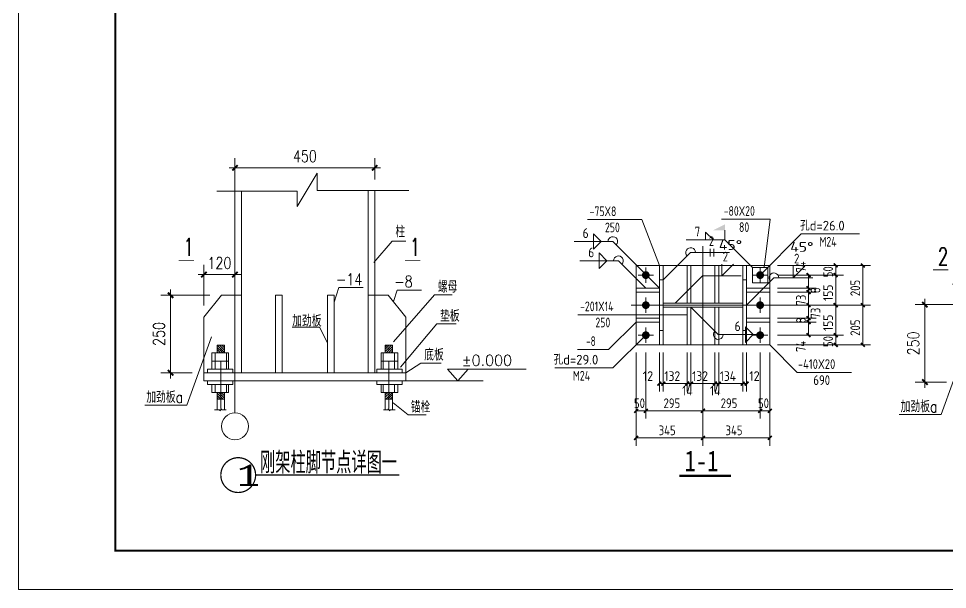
# Model space of a CAD drawing. Header units: millimetres. Extents: x 19781 to 898973, y -947928 to -267362.
# Drawn here: x 431826 to 467785, y -500940 to -478853 of the extents above; entities that cross this region are included whole.
import ezdxf

# ---------------------------------------------------------------- set-up
doc = ezdxf.new("R2010")
doc.units = ezdxf.units.MM
doc.header["$LTSCALE"] = 100
doc.linetypes.add('ACAD_ISO10W100', pattern=[18.5, 12, -3, 0.5, -3])
doc.linetypes.add('DOTE', pattern=[2.42, 2, -0.2, 0.02, -0.2])
doc.layers.get('0').update_dxf_attribs({"lineweight": 18})
for name, color, linetype, lineweight in [('10', 7, 'Continuous', 18), ('1000', 2, 'Continuous', 18), ('AXIS', 3, 'Continuous', 18), ('BORDER', 7, 'Continuous', 18), ('DIM', 3, 'Continuous', 18), ('DOTE', 1, 'DOTE', 18), ('PUB_TEXT', 7, 'Continuous', 18), ('TC', 151, 'Continuous', 18), ('TDB_文字', 3, 'Continuous', 18), ('TDB_细实线', 1, 'Continuous', 18), ('卫浴', 7, 'Continuous', 18), ('尺寸标注', 253, 'Continuous', 18), ('标注', 4, 'Continuous', 18), ('焊缝标注', 253, 'Continuous', 18), ('编号标注', 253, 'Continuous', 18), ('螺栓孔标注', 253, 'Continuous', 18), ('钢板标注', 253, 'Continuous', 18)]:
    doc.layers.add(name, color=color, linetype=linetype, lineweight=lineweight)
doc.styles.add('7MMCN', font='simplex.shx', dxfattribs={"width": 0.7, "bigfont": 'hztxt.shx'})
doc.styles.add('_HZTXT', font='txt.shx', dxfattribs={"width": 0.7, "bigfont": 'hztxt.shx'})
doc.styles.add('_TCH_LABEL', font='complex.shx', dxfattribs={"bigfont": 'gbcbig.shx'})
doc.styles.add('dim_font', font='simplex.shx', dxfattribs={"width": 0.8, "bigfont": 'gbcbig.shx'})
doc.styles.get("Standard").update_dxf_attribs({"font": 'tssdeng.shx', "bigfont": 'hztxt.shx'})
doc.styles.add('TDB_仿宋字', font='', dxfattribs={"width": 0.8})
doc.styles.get('TDB_仿宋字').set_extended_font_data('宋体')
doc.dimstyles.new('dimn', dxfattribs={"dimtxt": 300, "dimasz": 1, "dimexe": 250, "dimexo": 300, "dimgap": 150, "dimtad": 1, "dimdec": 0, "dimzin": 0, "dimdsep": 46, "dimtxsty": 'dim_font', "dimblk": '_CAXARROW', "dimcen": 1, "dimdle": 2, "dimclrt": 7, "dimadec": 1, "dimazin": 0, "dimtfac": 1, "dimtdec": 0, "dimtix": 1, "dimtmove": 2, "dimatfit": 3, "dimfxl": 1, "dimtolj": 1, "dimtzin": 0, "dimarcsym": 0})
pattern_1 = [(45, (0, 0), (-29.46435, 29.46435), [])]
pattern_2 = [(135, (0, 0), (-29.46435, -29.46435), [])]

# ---------------------------------------------------------------- blocks, each defined once
blk = doc.blocks.new('_DIMX')
blk.add_line((-150, 0), (150, 0))
blk.add_lwpolyline([(-70, -70, 50, 50, 0), (70, 70, 50, 50, 0)], format="xyseb")
blk = doc.blocks.new('*X62')
at = {"layer": 'AXIS', "color": 0, "lineweight": -2, "transparency": 16777216}
for p, q in [((1675, 5105), (411, 5105)), ((661, 5104), (661, 3106)), ((1222, 3105), (411, 3105))]:
    blk.add_line(p, q, dxfattribs=at)
at = {"layer": 'AXIS', "color": 0, "lineweight": -2, "transparency": 16777216, "xscale": 1.00005, "yscale": 1.00005, "zscale": 1.00005}
for p, rotation in [((661, 5105), 90), ((661, 3105), 270)]:
    blk.add_blockref('_DIMX', p, dxfattribs=dict(at, rotation=rotation))
at = {"layer": 'AXIS', "color": 7, "transparency": 16777216, "insert": (361, 4105), "char_height": 300, "width": 1851.52, "attachment_point": 5, "rotation": 90, "style": 'dim_font'}
blk.add_mtext('250', dxfattribs=at)
blk = doc.blocks.new('_CAXARROW')
blk.add_hatch(color=0).paths.add_polyline_path([(0, 0), (-1, 0.125), (-1, -0.125)], flags=0)
blk = doc.blocks.new('*X64')
at = {"layer": 'AXIS', "color": 0, "lineweight": -2, "transparency": 16777216}
for p, q in [((1522, 4838), (1522, 5886)), ((2324, 5405), (2324, 5886)), ((1521, 5636), (1520, 5636)), ((1522, 5636), (2324, 5636)), ((2325, 5636), (2326, 5636))]:
    blk.add_line(p, q, dxfattribs=at)
at = {"layer": 'AXIS', "color": 0, "lineweight": -2, "transparency": 16777216, "xscale": 1.00005, "yscale": 1.00005, "zscale": 1.00005}
blk.add_blockref('_DIMX', (1522, 5636), dxfattribs=at)
at = {"layer": 'AXIS', "color": 0, "lineweight": -2, "transparency": 16777216, "xscale": 1.00005, "yscale": 1.00005, "zscale": 1.00005, "rotation": 180}
blk.add_blockref('_DIMX', (2324, 5636), dxfattribs=at)
at = {"layer": 'AXIS', "color": 7, "transparency": 16777216, "insert": (1923, 5936), "char_height": 300, "width": 1748.66, "attachment_point": 5, "style": 'dim_font'}
blk.add_mtext('120', dxfattribs=at)
blk = doc.blocks.new('*X65')
at = {"layer": 'AXIS', "color": 0, "lineweight": -2, "transparency": 16777216}
for p, q in [((2324, 8089), (2324, 8641)), ((5930, 8089), (5930, 8641)), ((2325, 8391), (5929, 8391))]:
    blk.add_line(p, q, dxfattribs=at)
at = {"layer": 'AXIS', "color": 0, "lineweight": -2, "transparency": 16777216, "xscale": 1.00005, "yscale": 1.00005, "zscale": 1.00005, "rotation": 180}
blk.add_blockref('_DIMX', (2324, 8391), dxfattribs=at)
at = {"layer": 'AXIS', "color": 0, "lineweight": -2, "transparency": 16777216, "xscale": 1.00005, "yscale": 1.00005, "zscale": 1.00005}
blk.add_blockref('_DIMX', (5930, 8391), dxfattribs=at)
at = {"layer": 'AXIS', "color": 7, "transparency": 16777216, "insert": (4127, 8691), "char_height": 300, "width": 1851.52, "attachment_point": 5, "style": 'dim_font'}
blk.add_mtext('450', dxfattribs=at)
blk = doc.blocks.new('A$C438B4ABA')
at = {"layer": '焊缝标注'}
for points in [[(4404, 6368), (4104, 6368), (4404, 6518)], [(5111, 5410), (5051, 5492), (5029, 5471)], [(2811, 5085), (2892, 5146), (2871, 5167)], [(2361, 4873), (2301, 4954), (2279, 4933)], [(2711, 4873), (2651, 4954), (2629, 4933)], [(3118, 4485), (3199, 4546), (3178, 4567)], [(3527, 4385), (3587, 4304), (3608, 4325)], [(4961, 4435), (5042, 4496), (5021, 4517)]]:
    blk.add_hatch(color=256, dxfattribs=at).paths.add_polyline_path(points, flags=0)
at = {"layer": '10', "color": 7, "linetype": 'ByBlock'}
for p, q in [((2361, 5010), (2361, 5410)), ((5311, 5010), (5311, 5410)), ((2161, 5210), (2561, 5210)), ((5111, 5210), (5511, 5210)), ((2361, 4235), (2361, 4635)), ((5311, 4235), (5311, 4635)), ((2161, 4435), (2561, 4435)), ((5111, 4435), (5511, 4435)), ((2361, 3460), (2361, 3860)), ((5311, 3460), (5311, 3860)), ((2161, 3660), (2561, 3660)), ((5111, 3660), (5511, 3660))]:
    blk.add_line(p, q, dxfattribs=at)
at = {"layer": '10'}
for points in [[(2411, 5210, 100, 100, 1), (2311, 5210, 100, 100, 1)], [(5361, 5210, 100, 100, 1), (5261, 5210, 100, 100, 1)], [(2411, 4435, 100, 100, 1), (2311, 4435, 100, 100, 1)], [(5361, 4435, 100, 100, 1), (5261, 4435, 100, 100, 1)], [(2411, 3660, 100, 100, 1), (2311, 3660, 100, 100, 1)], [(5361, 3660, 100, 100, 1), (5261, 3660, 100, 100, 1)]]:
    blk.add_lwpolyline(points, format="xyseb", close=True, dxfattribs=at)
at = {"layer": '1000'}
for p, q in [((5561, 5460), (2111, 5460)), ((2111, 5460), (2111, 3410)), ((2811, 5460), (2711, 5460)), ((2711, 5460), (2711, 5085)), ((2811, 5085), (2811, 5460)), ((3527, 5460), (3427, 5460)), ((3427, 5460), (3427, 4485)), ((3527, 4485), (3527, 5460)), ((4244, 5460), (4144, 5460)), ((4144, 5460), (4144, 4485)), ((4244, 4485), (4244, 5460)), ((4961, 5460), (4861, 5460)), ((4861, 5460), (4861, 5085)), ((4961, 5085), (4961, 5460)), ((5511, 5410), (5111, 5410)), ((5111, 5410), (5111, 5010)), ((5511, 5010), (5511, 5410)), ((5561, 3410), (5561, 5460)), ((2711, 5085), (2811, 5085)), ((4861, 5085), (4961, 5085)), ((2711, 4873), (2111, 4873)), ((2111, 4873), (2111, 4773)), ((2711, 4773), (2711, 4873)), ((5561, 4873), (4961, 4873)), ((4961, 4873), (4961, 4773)), ((5111, 5010), (5511, 5010)), ((5561, 4773), (5561, 4873)), ((2111, 4773), (2711, 4773)), ((4961, 4773), (5561, 4773)), ((3427, 4485), (3527, 4485)), ((3527, 4385), (3427, 4385)), ((3427, 4385), (3427, 3410)), ((3527, 3410), (3527, 4385)), ((4144, 4485), (4244, 4485)), ((4244, 4385), (4144, 4385)), ((4144, 4385), (4144, 3410)), ((4244, 3410), (4244, 4385)), ((2711, 4098), (2111, 4098)), ((2111, 4098), (2111, 3998)), ((2711, 3998), (2711, 4098)), ((5561, 4098), (4961, 4098)), ((4961, 4098), (4961, 3998)), ((5561, 3998), (5561, 4098)), ((2111, 3998), (2711, 3998)), ((4961, 3998), (5561, 3998)), ((2811, 3785), (2711, 3785)), ((2711, 3785), (2711, 3410)), ((2811, 3410), (2811, 3785)), ((4961, 3785), (4861, 3785)), ((4861, 3785), (4861, 3410)), ((4961, 3410), (4961, 3785)), ((2111, 3410), (5561, 3410)), ((2711, 3410), (2811, 3410)), ((3427, 3410), (3527, 3410)), ((4144, 3410), (4244, 3410)), ((4861, 3410), (4961, 3410))]:
    blk.add_line(p, q, dxfattribs=at)
at = {"layer": 'TDB_文字', "color": 3}
blk.add_lwpolyline([(3226, 32, 64.1, 64.1, 0), (4561, 32, 64.1, 64.1, 0)], format="xyseb", dxfattribs=at)
at = {"layer": '尺寸标注', "color": 253, "linetype": 'ByBlock'}
for p, q in [((5761, 5460), (7461, 5460)), ((5761, 5460), (8161, 5460)), ((5761, 5210), (6761, 5210)), ((5761, 5210), (7461, 5210)), ((5761, 5210), (7461, 5210)), ((5761, 4873), (6761, 4873)), ((5761, 4873), (6761, 4873)), ((5761, 4773), (6761, 4773)), ((5761, 4773), (6761, 4773)), ((5761, 4435), (6761, 4435)), ((5761, 4435), (6761, 4435)), ((5761, 4435), (7461, 4435)), ((5761, 4435), (7461, 4435)), ((5761, 4435), (8161, 4435)), ((5761, 4435), (8161, 4435)), ((5761, 4098), (6761, 4098)), ((5761, 4098), (6761, 4098)), ((5761, 3998), (6761, 3998)), ((5761, 3998), (6761, 3998)), ((5761, 3660), (6761, 3660)), ((5761, 3660), (7461, 3660)), ((5761, 3660), (7461, 3660)), ((5761, 3410), (7461, 3410)), ((5761, 3410), (8161, 3410)), ((2111, 3210), (2111, 1510)), ((2111, 3210), (2111, 810)), ((2361, 3210), (2361, 1510)), ((2361, 3210), (2361, 1510)), ((2711, 3210), (2711, 2210)), ((2811, 3210), (2811, 2210)), ((2811, 3210), (2811, 2210)), ((3427, 3210), (3427, 2210)), ((3427, 3210), (3427, 2210)), ((3527, 3210), (3527, 2210)), ((3527, 3210), (3527, 2210)), ((3836, 3210), (3836, 1510)), ((3836, 3210), (3836, 1510)), ((3836, 3210), (3836, 810)), ((3836, 3210), (3836, 810)), ((4144, 3210), (4144, 2210)), ((4144, 3210), (4144, 2210)), ((4244, 3210), (4244, 2210)), ((4244, 3210), (4244, 2210)), ((4861, 3210), (4861, 2210)), ((4861, 3210), (4861, 2210)), ((4961, 3210), (4961, 2210)), ((5311, 3210), (5311, 1510)), ((5311, 3210), (5311, 1510)), ((5561, 3210), (5561, 1510)), ((5561, 3210), (5561, 810))]:
    blk.add_line(p, q, dxfattribs=at)
at = {"layer": '尺寸标注'}
for p, q in [((7261, 5210), (7261, 5460)), ((7961, 4435), (7961, 5460)), ((6561, 4873), (6561, 5210)), ((7261, 4435), (7261, 5210)), ((6561, 4773), (6561, 4873)), ((6561, 4435), (6561, 4773)), ((6561, 4098), (6561, 4435)), ((7261, 3660), (7261, 4435)), ((7961, 3410), (7961, 4435)), ((6561, 3998), (6561, 4098)), ((6561, 3660), (6561, 3998)), ((7261, 3410), (7261, 3660)), ((2711, 2410), (2811, 2410)), ((2811, 2410), (3427, 2410)), ((3427, 2410), (3527, 2410)), ((3527, 2410), (4144, 2410)), ((4144, 2410), (4244, 2410)), ((4244, 2410), (4861, 2410)), ((4861, 2410), (4961, 2410)), ((2111, 1710), (2361, 1710)), ((2361, 1710), (3836, 1710)), ((3836, 1710), (5311, 1710)), ((5311, 1710), (5561, 1710)), ((2111, 1010), (3836, 1010)), ((3836, 1010), (5561, 1010))]:
    blk.add_line(p, q, dxfattribs=at)
at = {"layer": '尺寸标注', "color": 3}
for p, q in [((2811, 5085), (2711, 5085)), ((2711, 5085), (2711, 3785)), ((2811, 3785), (2811, 5085)), ((4961, 5085), (4861, 5085)), ((4861, 5085), (4861, 3785)), ((4961, 3785), (4961, 5085)), ((2811, 4485), (4861, 4485)), ((2811, 4385), (4861, 4385)), ((2711, 3785), (2811, 3785)), ((4861, 3785), (4961, 3785))]:
    blk.add_line(p, q, dxfattribs=at)
at = {"layer": '尺寸标注'}
for points in [[(7211, 5510, 45, 45, 0), (7311, 5410, 45, 45, 0)], [(7911, 5510, 45, 45, 0), (8011, 5410, 45, 45, 0)], [(6511, 5260, 45, 45, 0), (6611, 5160, 45, 45, 0)], [(7211, 5260, 45, 45, 0), (7311, 5160, 45, 45, 0)], [(7211, 5260, 45, 45, 0), (7311, 5160, 45, 45, 0)], [(6511, 4923, 45, 45, 0), (6611, 4823, 45, 45, 0)], [(6511, 4923, 45, 45, 0), (6611, 4823, 45, 45, 0)], [(6511, 4823, 45, 45, 0), (6611, 4723, 45, 45, 0)], [(6511, 4823, 45, 45, 0), (6611, 4723, 45, 45, 0)], [(6511, 4485, 45, 45, 0), (6611, 4385, 45, 45, 0)], [(6511, 4485, 45, 45, 0), (6611, 4385, 45, 45, 0)], [(7211, 4485, 45, 45, 0), (7311, 4385, 45, 45, 0)], [(7211, 4485, 45, 45, 0), (7311, 4385, 45, 45, 0)], [(7911, 4485, 45, 45, 0), (8011, 4385, 45, 45, 0)], [(7911, 4485, 45, 45, 0), (8011, 4385, 45, 45, 0)], [(6511, 4148, 45, 45, 0), (6611, 4048, 45, 45, 0)], [(6511, 4148, 45, 45, 0), (6611, 4048, 45, 45, 0)], [(6511, 4048, 45, 45, 0), (6611, 3948, 45, 45, 0)], [(6511, 4048, 45, 45, 0), (6611, 3948, 45, 45, 0)], [(6511, 3710, 45, 45, 0), (6611, 3610, 45, 45, 0)], [(7211, 3710, 45, 45, 0), (7311, 3610, 45, 45, 0)], [(7211, 3710, 45, 45, 0), (7311, 3610, 45, 45, 0)], [(7211, 3460, 45, 45, 0), (7311, 3360, 45, 45, 0)], [(7911, 3460, 45, 45, 0), (8011, 3360, 45, 45, 0)], [(2661, 2360, 45, 45, 0), (2761, 2460, 45, 45, 0)], [(2761, 2360, 45, 45, 0), (2861, 2460, 45, 45, 0)], [(2761, 2360, 45, 45, 0), (2861, 2460, 45, 45, 0)], [(3377, 2360, 45, 45, 0), (3477, 2460, 45, 45, 0)], [(3377, 2360, 45, 45, 0), (3477, 2460, 45, 45, 0)], [(3477, 2360, 45, 45, 0), (3577, 2460, 45, 45, 0)], [(3477, 2360, 45, 45, 0), (3577, 2460, 45, 45, 0)], [(4094, 2360, 45, 45, 0), (4194, 2460, 45, 45, 0)], [(4094, 2360, 45, 45, 0), (4194, 2460, 45, 45, 0)], [(4194, 2360, 45, 45, 0), (4294, 2460, 45, 45, 0)], [(4194, 2360, 45, 45, 0), (4294, 2460, 45, 45, 0)], [(4811, 2360, 45, 45, 0), (4911, 2460, 45, 45, 0)], [(4811, 2360, 45, 45, 0), (4911, 2460, 45, 45, 0)], [(4911, 2360, 45, 45, 0), (5011, 2460, 45, 45, 0)], [(2061, 1660, 45, 45, 0), (2161, 1760, 45, 45, 0)], [(2311, 1660, 45, 45, 0), (2411, 1760, 45, 45, 0)], [(2311, 1660, 45, 45, 0), (2411, 1760, 45, 45, 0)], [(3786, 1660, 45, 45, 0), (3886, 1760, 45, 45, 0)], [(3786, 1660, 45, 45, 0), (3886, 1760, 45, 45, 0)], [(5261, 1660, 45, 45, 0), (5361, 1760, 45, 45, 0)], [(5261, 1660, 45, 45, 0), (5361, 1760, 45, 45, 0)], [(5511, 1660, 45, 45, 0), (5611, 1760, 45, 45, 0)], [(2061, 960, 45, 45, 0), (2161, 1060, 45, 45, 0)], [(3786, 960, 45, 45, 0), (3886, 1060, 45, 45, 0)], [(3786, 960, 45, 45, 0), (3886, 1060, 45, 45, 0)], [(5511, 960, 45, 45, 0), (5611, 1060, 45, 45, 0)]]:
    blk.add_lwpolyline(points, format="xyseb", dxfattribs=at)
at = {"layer": '焊缝标注', "color": 253, "linetype": 'ByBlock'}
for p, q in [((1210, 6077), (1010, 6277)), ((1010, 6077), (1010, 6277)), ((4104, 6118), (3904, 6318)), ((3904, 6118), (3904, 6318)), ((4404, 6118), (4404, 6368)), ((1510, 6077), (510, 6077)), ((1210, 6077), (1010, 5877)), ((1010, 6077), (1010, 5877)), ((4404, 6118), (3404, 6118)), ((1354, 5581), (1154, 5781)), ((1154, 5581), (1154, 5781)), ((3518, 5792), (4518, 5792)), ((4018, 5692), (4018, 5892)), ((4118, 5692), (4118, 5892)), ((1654, 5581), (654, 5581)), ((1354, 5581), (1154, 5381)), ((1154, 5581), (1154, 5381)), ((4326, 5192), (4326, 5492)), ((4326, 5192), (4626, 5492)), ((6168, 5142), (6168, 5442)), ((6168, 5142), (6468, 5442)), ((3826, 5192), (4826, 5192)), ((5668, 5142), (6668, 5142)), ((4932, 3876), (5132, 3676)), ((4932, 3676), (4932, 3876)), ((4232, 3676), (5232, 3676)), ((4932, 3476), (5132, 3676)), ((4932, 3676), (4932, 3476))]:
    blk.add_line(p, q, dxfattribs=at)
at = {"layer": '焊缝标注'}
for p, q in [((2711, 4873), (1510, 6077)), ((5111, 5410), (4404, 6118)), ((2811, 5085), (3518, 5792)), ((2361, 4873), (1654, 5581)), ((3118, 4485), (3826, 5192)), ((4961, 4435), (5668, 5142)), ((3527, 4385), (4232, 3676))]:
    blk.add_line(p, q, dxfattribs=at)
for centre, start, end in [((1510, 6077), 314.9315, 180), ((3518, 5792), 0, 224.9772), ((1654, 5581), 314.9315, 180), ((5668, 5142), 0, 224.9772), ((4232, 3676), 134.8403, 360)]:
    blk.add_arc(centre, 125, start, end, dxfattribs=at)
at = {"layer": '编号标注', "color": 7, "linetype": 'ByBlock'}
for p, q in [((3836, 2910), (3836, 5960)), ((1984, 4435), (6061, 4435))]:
    blk.add_line(p, q, dxfattribs=at)
at = {"layer": '螺栓孔标注', "color": 253, "linetype": 'ByBlock'}
for p, q in [((2256, 6641), (854, 6641)), ((5571, 6649), (4314, 6649)), ((5417, 5407), (5571, 6649)), ((5311, 5210), (6372, 6271)), ((6372, 6271), (7872, 6271)), ((3427, 4189), (608, 4189)), ((2361, 3660), (1510, 2814)), ((1510, 2814), (10, 2814))]:
    blk.add_line(p, q, dxfattribs=at)
at = {"layer": '螺栓孔标注'}
for points in [[(5316, 5210, 10, 10, 1), (5306, 5210, 10, 10, 1)], [(2366, 3660, 10, 10, 1), (2356, 3660, 10, 10, 1)]]:
    blk.add_lwpolyline(points, format="xyseb", close=True, dxfattribs=at)
at = {"layer": '钢板标注', "color": 253, "linetype": 'ByBlock'}
for p, q in [((2711, 5460), (2256, 6641)), ((2111, 3998), (1402, 3292)), ((5561, 3410), (6266, 2701)), ((1402, 3292), (602, 3292)), ((6266, 2701), (7666, 2701))]:
    blk.add_line(p, q, dxfattribs=at)
at = {"layer": '钢板标注'}
for points in [[(2716, 5460, 10, 10, 1), (2706, 5460, 10, 10, 1)], [(5422, 5407, 10, 10, 1), (5412, 5407, 10, 10, 1)], [(3432, 4189, 10, 10, 1), (3422, 4189, 10, 10, 1)], [(2116, 3998, 10, 10, 1), (2106, 3998, 10, 10, 1)], [(5566, 3410, 10, 10, 1), (5556, 3410, 10, 10, 1)]]:
    blk.add_lwpolyline(points, format="xyseb", close=True, dxfattribs=at)
at = {"layer": 'TDB_细实线', "style": 'TDB_仿宋字', "width": 0.8}
blk.add_text('1-1', height=534.2, dxfattribs=at).set_placement((3362, 150))
at = {"layer": '尺寸标注'}
for s, width, p in [('74', 0.816, (6491, 5280)), ('50', 0.84, (7191, 5155)), ('205', 0.84, (7891, 4668)), ('8', 0.840001, (6866, 4743)), ('155', 0.9072, (7191, 4543)), ('73', 0.84, (6491, 4424)), ('73', 0.84, (6866, 4087)), ('8', 0.840001, (6491, 3968)), ('155', 0.9072, (7191, 3768)), ('205', 0.84, (7891, 3643)), ('50', 0.84, (7191, 3355)), ('74', 0.816, (6491, 3230))]:
    blk.add_text(s, height=250, rotation=90, dxfattribs=dict(at, width=width)).set_placement(p)
for s, width, p in [('12', 0.95199, (2281, 2480)), ('132', 0.907204, (2839, 2480)), ('132', 0.907194, (3556, 2480)), ('134', 0.889416, (4272, 2480)), ('12', 0.95199, (5031, 2480)), ('14', 0.921297, (3297, 2105)), ('14', 0.921297, (4014, 2105)), ('50', 0.839991, (2056, 1780)), ('295', 0.839994, (2818, 1780)), ('295', 0.839994, (4293, 1780)), ('50', 0.839991, (5256, 1780)), ('345', 0.839994, (2693, 1080)), ('345', 0.839994, (4418, 1080))]:
    blk.add_text(s, height=250, dxfattribs=dict(at, width=width)).set_placement(p)
at = {"layer": '焊缝标注'}
for s, width, p in [('6', 0.904631, (730, 6167)), ('7', 0.839978, (3624, 6208)), ('2', 0.840015, (3988, 5962)), ('45%%D', 1.22888, (4246, 5862)), ('45%%D', 1.22888, (6088, 5812)), ('6', 0.904592, (874, 5671)), ('2', 0.840015, (4346, 5562)), ('2', 0.840015, (6188, 5512)), ('6', 0.904592, (4652, 3766))]:
    blk.add_text(s, height=250, dxfattribs=dict(at, width=width)).set_placement(p)
at = {"layer": '螺栓孔标注'}
for s, height, width, p in [('-75X8', 250.1, 0.768817, (910, 6731)), ('-80X20', 250.1, 0.768817, (4370, 6739)), ('250', 250.1, 0.768817, (1306, 6316)), ('80', 250.1, 0.768817, (4766, 6323)), ('孔d=26.0', 250, 0.995075, (6342, 6361)), ('M24', 250, 0.768808, (6842, 5946)), ('-201X14', 250.1, 0.768817, (664, 4279)), ('250', 250.1, 0.768817, (1060, 3864)), ('孔d=29.0', 250, 0.995079, (-20, 2904)), ('M24', 250, 0.768817, (480, 2489))]:
    blk.add_text(s, height=height, dxfattribs=dict(at, width=width)).set_placement(p)
at = {"layer": '钢板标注'}
for s, width, p in [('-8', 0.714005, (822, 3382)), ('-410X20', 0.827649, (6286, 2791)), ('690', 0.840004, (6686, 2376))]:
    blk.add_text(s, height=250, dxfattribs=dict(at, width=width)).set_placement(p)
blk = doc.blocks.new('*X76')
at = {"layer": 'AXIS', "color": 0, "lineweight": -2, "transparency": 16777216}
for p, q in [((1675, 5105), (411, 5105)), ((661, 5104), (661, 3106)), ((1222, 3105), (411, 3105))]:
    blk.add_line(p, q, dxfattribs=at)
at = {"layer": 'AXIS', "color": 0, "lineweight": -2, "transparency": 16777216, "xscale": 1.00005, "yscale": 1.00005, "zscale": 1.00005}
for p, rotation in [((661, 5105), 90), ((661, 3105), 270)]:
    blk.add_blockref('_DIMX', p, dxfattribs=dict(at, rotation=rotation))
at = {"layer": 'AXIS', "color": 7, "transparency": 16777216, "insert": (361, 4105), "char_height": 300, "width": 1851.52, "attachment_point": 5, "rotation": 90, "style": 'dim_font'}
blk.add_mtext('250', dxfattribs=at)
blk = doc.blocks.new('*X77')
at = {"layer": 'AXIS', "color": 0, "lineweight": -2, "transparency": 16777216}
for p, q in [((1522, 4838), (1522, 5886)), ((2324, 5405), (2324, 5886)), ((1521, 5636), (1520, 5636)), ((1522, 5636), (2324, 5636)), ((2325, 5636), (2326, 5636))]:
    blk.add_line(p, q, dxfattribs=at)
at = {"layer": 'AXIS', "color": 0, "lineweight": -2, "transparency": 16777216, "xscale": 1.00005, "yscale": 1.00005, "zscale": 1.00005}
blk.add_blockref('_DIMX', (1522, 5636), dxfattribs=at)
at = {"layer": 'AXIS', "color": 0, "lineweight": -2, "transparency": 16777216, "xscale": 1.00005, "yscale": 1.00005, "zscale": 1.00005, "rotation": 180}
blk.add_blockref('_DIMX', (2324, 5636), dxfattribs=at)
at = {"layer": 'AXIS', "color": 7, "transparency": 16777216, "insert": (1923, 5936), "char_height": 300, "width": 1748.66, "attachment_point": 5, "style": 'dim_font'}
blk.add_mtext('120', dxfattribs=at)
blk = doc.blocks.new('*X78')
at = {"layer": 'AXIS', "color": 0, "lineweight": -2, "transparency": 16777216}
for p, q in [((2324, 8089), (2324, 8641)), ((5930, 8089), (5930, 8641)), ((2325, 8391), (5929, 8391))]:
    blk.add_line(p, q, dxfattribs=at)
at = {"layer": 'AXIS', "color": 0, "lineweight": -2, "transparency": 16777216, "xscale": 1.00005, "yscale": 1.00005, "zscale": 1.00005, "rotation": 180}
blk.add_blockref('_DIMX', (2324, 8391), dxfattribs=at)
at = {"layer": 'AXIS', "color": 0, "lineweight": -2, "transparency": 16777216, "xscale": 1.00005, "yscale": 1.00005, "zscale": 1.00005}
blk.add_blockref('_DIMX', (5930, 8391), dxfattribs=at)
at = {"layer": 'AXIS', "color": 7, "transparency": 16777216, "insert": (4127, 8691), "char_height": 300, "width": 1851.52, "attachment_point": 5, "style": 'dim_font'}
blk.add_mtext('350', dxfattribs=at)
blk = doc.blocks.new('A$C2BCE1097')
at = {"linetype": 'Continuous'}
h = blk.add_hatch(dxfattribs=at)
h.set_pattern_fill('ANSI31', color=0, style=0, pattern_type=0)
h.set_pattern_definition(pattern_2)
h.paths.add_polyline_path([(1861.7, 3813), (1960, 3813), (1960, 3615.4), (1861.7, 3615.4)], flags=0)
h.paths.add_polyline_path([(1960, 3813), (2048.9, 3813), (2048.9, 3615.4), (1960, 3615.4)], flags=0)
h = blk.add_hatch(dxfattribs=at)
h.set_pattern_fill('ANSI31', color=0, style=0, pattern_type=0)
h.set_pattern_definition(pattern_1)
h.paths.add_polyline_path([(6391.4, 3813), (6293, 3813), (6293, 3615.4), (6391.4, 3615.4)], flags=0)
h.paths.add_polyline_path([(6293, 3813), (6204.1, 3813), (6204.1, 3615.4), (6293, 3615.4)], flags=0)
h = blk.add_hatch(dxfattribs=at)
h.set_pattern_fill('ANSI31', color=0, style=0, pattern_type=0)
h.set_pattern_definition(pattern_2)
h.paths.add_polyline_path([(1861.7, 2595), (1960, 2595), (1960, 2423.2), (1861.7, 2423.2)], flags=0)
h.paths.add_polyline_path([(1960, 2595), (2048.9, 2595), (2048.9, 2423.2), (1960, 2423.2)], flags=0)
h = blk.add_hatch(dxfattribs=at)
h.set_pattern_fill('ANSI31', color=0, style=0, pattern_type=0)
h.set_pattern_definition(pattern_1)
h.paths.add_polyline_path([(6391.4, 2595), (6293, 2595), (6293, 2423.2), (6391.4, 2423.2)], flags=0)
h.paths.add_polyline_path([(6293, 2595), (6204.1, 2595), (6204.1, 2423.2), (6293, 2423.2)], flags=0)
at = {"ltscale": 100}
for p, q in [((2323.5, 5105.4), (2490.2, 5105.4)), ((5929.5, 5105.4), (5762.8, 5105.4))]:
    blk.add_line(p, q, dxfattribs=at)
at = {"color": 3}
for p, q in [((7810.5, 3196.7), (8076.7, 2896.2)), ((9840.5, 3196.7), (7810.5, 3196.7)), ((8343, 3196.7), (8076.7, 2896.2))]:
    blk.add_line(p, q, dxfattribs=at)
at = {"color": 0, "linetype": 'Continuous'}
for p, q in [((2048.9, 2423.2), (1861.7, 2423.2)), ((6204.1, 2423.2), (6391.4, 2423.2))]:
    blk.add_line(p, q, dxfattribs=at)
at = {"layer": '1000'}
blk.add_lwpolyline([(2856, 464.8, 36.1, 36.1, 0), (6562.3, 464.8, 36.1, 36.1, 0)], format="xyseb", dxfattribs=at)
at = {"layer": 'AXIS'}
blk.add_lwpolyline([(2856, 464.8, 32.1, 32.1, 1), (1958.4, 464.8, 32.1, 32.1, 1)], format="xyseb", close=True, dxfattribs=at)
at = {"layer": 'DOTE', "linetype": 'DOTE', "ltscale": 10}
blk.add_line((2323.5, 8137.2), (2323.5, 2070.9), dxfattribs=at)
at = {"layer": 'PUB_TEXT'}
blk.add_line((1081.4, 2272.1), (1718.3, 4028.3), dxfattribs=at)
at = {"layer": '卫浴'}
for p, q in [((1522.2, 4537.8), (1974.8, 5105.4)), ((3539.9, 5105.4), (3373.2, 5105.4)), ((4713.2, 5105.4), (4879.9, 5105.4)), ((6730.8, 4537.8), (6278.3, 5105.4)), ((4326.9, 2896.2), (3926.2, 2896.2)), ((6730.8, 2896.2), (8729.8, 2896.2))]:
    blk.add_line(p, q, dxfattribs=at)
for points in [[(869.9, 6005.3, 25, 25, 0), (1265.1, 6005.3, 25, 25, 0)], [(6710.7, 6005.3, 25, 25, 0), (7105.9, 6005.3, 25, 25, 0)]]:
    blk.add_lwpolyline(points, format="xyseb", dxfattribs=at)
for points in [[(1522.2, 4537.8), (1522.2, 3104.6), (2323.5, 3104.6), (2323.5, 5105.4), (1974.8, 5105.4)], [(6730.8, 4537.8), (6730.8, 3104.6), (5929.5, 3104.6), (5929.5, 5105.4), (6278.3, 5105.4)]]:
    blk.add_lwpolyline(points, dxfattribs=at)
at = {"layer": '标注', "color": 0, "linetype": 'Continuous'}
for p, q in [((2323.5, 3104.6), (2323.5, 7789)), ((2323.5, 3104.6), (2323.5, 7789)), ((2490.2, 3104.6), (2490.2, 7789)), ((5762.8, 3104.6), (5762.8, 7789)), ((5929.5, 3104.6), (5929.5, 7789)), ((5929.5, 3104.6), (5929.5, 7789)), ((3373.2, 3104.6), (3373.2, 5105.4)), ((3539.9, 3104.6), (3539.9, 5105.4)), ((4713.2, 3104.6), (4713.2, 5105.4)), ((4879.9, 3104.6), (4879.9, 5105.4)), ((1815.8, 3615.4), (1815.8, 3196.2)), ((2048.9, 3813), (1861.7, 3813)), ((1861.7, 3615.4), (1861.7, 3813)), ((2048.9, 3615.4), (2048.9, 3813)), ((2104.3, 3615.4), (2104.3, 3196.2)), ((6148.8, 3615.4), (6148.8, 3196.2)), ((6204.1, 3615.4), (6204.1, 3813)), ((6204.1, 3813), (6391.4, 3813)), ((6391.4, 3615.4), (6391.4, 3813)), ((6437.3, 3615.4), (6437.3, 3196.2)), ((1522.2, 3104.6), (1522.2, 2896.2)), ((1522.2, 3104.6), (6730.8, 3104.6)), ((1522.2, 2896.2), (6730.8, 2896.2)), ((6730.8, 3104.6), (6730.8, 2896.2)), ((6730.8, 3104.6), (6730.8, 2896.2)), ((1815.8, 2595), (1815.8, 2804.6)), ((2104.3, 2595), (2104.3, 2804.6)), ((6148.8, 2595), (6148.8, 2804.6)), ((6437.3, 2595), (6437.3, 2804.6)), ((1861.7, 2145.5), (1861.7, 2595)), ((2048.9, 2145.5), (2048.9, 2595)), ((6204.1, 2145.5), (6204.1, 2595)), ((6391.4, 2145.5), (6391.4, 2595)), ((1936.5, 2123.5), (1973.1, 2176.4)), ((1973.1, 2176.4), (1973.1, 2145.5)), ((6279.9, 2176.4), (6279.9, 2145.5)), ((6316.5, 2123.5), (6279.9, 2176.4)), ((1796.9, 2145.5), (1936.5, 2145.5)), ((1936.5, 2145.5), (1936.5, 2123.5)), ((1973.1, 2145.5), (2096.5, 2145.5)), ((6279.9, 2145.5), (6156.6, 2145.5)), ((6456.1, 2145.5), (6316.5, 2145.5)), ((6316.5, 2145.5), (6316.5, 2123.5))]:
    blk.add_line(p, q, dxfattribs=at)
at = {"layer": '标注', "color": 0, "linetype": 'ACAD_ISO10W100'}
for p, q in [((1960, 2186.4), (1960, 3767)), ((6293, 2186.4), (6293, 3767))]:
    blk.add_line(p, q, dxfattribs=at)
at = {"layer": '标注', "color": 0, "linetype": 'Continuous'}
for points in [[(1725.1, 3405.8), (2159.6, 3405.8), (2159.6, 3615.4), (1725.1, 3615.4)], [(6528, 3405.8), (6093.5, 3405.8), (6093.5, 3615.4), (6528, 3615.4)], [(1725.1, 3196.2), (2159.6, 3196.2), (2159.6, 3405.8), (1725.1, 3405.8)], [(6528, 3196.2), (6093.5, 3196.2), (6093.5, 3405.8), (6528, 3405.8)], [(1612.1, 3104.6), (2271.9, 3104.6), (2271.9, 3196.2), (1612.1, 3196.2)], [(6641, 3104.6), (5981.1, 3104.6), (5981.1, 3196.2), (6641, 3196.2)], [(1612.1, 2804.6), (2271.9, 2804.6), (2271.9, 2896.2), (1612.1, 2896.2)], [(6641, 2804.6), (5981.1, 2804.6), (5981.1, 2896.2), (6641, 2896.2)], [(1725.1, 2804.6), (2159.6, 2804.6), (2159.6, 2595), (1725.1, 2595)], [(6528, 2804.6), (6093.5, 2804.6), (6093.5, 2595), (6528, 2595)]]:
    blk.add_lwpolyline(points, close=True, dxfattribs=at)
blk.add_circle((2323.5, 1723.6), 347.2, dxfattribs=at)
at = {"layer": '螺栓孔标注'}
for p, q in [((3926.2, 7392.1), (4448.7, 8250)), ((4448.7, 8250), (4448.7, 7802.4)), ((1853.5, 7789), (3926.2, 7789)), ((3926.2, 7789), (3926.2, 7392.1)), ((4448.7, 7802.4), (6810.7, 7802.4))]:
    blk.add_line(p, q, dxfattribs=at)
at = {"layer": '钢板标注'}
for p, q in [((5910.1, 5951.9), (6381.5, 6497.9)), ((6381.5, 6497.9), (6729.1, 6497.9)), ((4879.9, 4926.3), (5004.6, 5306.3)), ((5004.6, 5306.3), (5632.7, 5306.3)), ((6411.1, 4938.8), (6509.7, 5239.5)), ((6415.9, 3902.8), (7476.2, 5113.1)), ((6509.7, 5239.5), (7137.9, 5239.5)), ((7476.2, 5113.1), (7928.8, 5113.1)), ((6592.4, 3247.7), (7535.3, 4362.7)), ((7535.3, 4362.7), (8033.5, 4362.7)), ((3797.7, 4283.6), (4504.4, 4283.6)), ((4713.2, 3877.4), (4504.4, 4283.6)), ((6730.8, 3104.6), (7124.3, 3355.6)), ((7124.3, 3355.6), (7644, 3355.6)), ((0, 2272.1), (1081.4, 2272.1)), ((6407.3, 2330), (6790.6, 2015.6)), ((6790.6, 2015.6), (7258.1, 2015.6))]:
    blk.add_line(p, q, dxfattribs=at)
at = {"layer": 'DIM', "style": '7MMCN', "width": 0.7}
blk.add_text('刚架柱脚节点详图一', height=560.95, dxfattribs=at).set_placement((2971, 505.4))
at = {"layer": 'PUB_TEXT', "color": 4, "linetype": 'DOTE', "style": '_TCH_LABEL', "width": 2.33333}
blk.add_text('1', height=507.7, dxfattribs=at).set_placement((2153.3, 210.9))
at = {"layer": 'TC', "color": 7}
for s, height, style, width, p in [('柱', 300.5, '_HZTXT', 0.8, (6464.2, 6594.3)), ('1', 450.8, 'dim_font', 0.7, (993.8, 6123.6)), ('1', 450.8, 'dim_font', 0.7, (6834.6, 6123.6)), ('-14', 300.48, '_HZTXT', 0.8, (4929.5, 5360.7)), ('-8', 300.48, '_HZTXT', 0.8, (6434.6, 5308.5)), ('螺母', 300.48, '_HZTXT', 0.8, (7558.8, 5172.3)), ('加劲板', 300.48, '_HZTXT', 0.8, (3800.6, 4294.2)), ('垫板', 300.48, '_HZTXT', 0.8, (7618, 4421.9)), ('底板', 300.48, '_HZTXT', 0.8, (7206.9, 3419.9)), ('%%P0.000', 280.15, 'dim_font', 0.965103, (8175.9, 3284.7)), ('加劲板a', 300.48, '_HZTXT', 0.8, (34.5, 2327.1)), ('锚栓', 300.48, '_HZTXT', 0.8, (6861.2, 2074.5))]:
    blk.add_text(s, height=height, dxfattribs=dict(at, style=style, width=width)).set_placement(p)
at = {"layer": 'AXIS'}
for base, p1, p2, text, picture, middle in [((5929.5, 8390.7), (2323.5, 7789), (5929.5, 7789), '450', '*X65', (4126.5, 8690.7)), ((2323.5, 5636.2), (1522.2, 4537.8), (2323.5, 5105.4), '120', '*X64', (1922.9, 5936.2))]:
    dim = blk.add_linear_dim(base=base, p1=p1, p2=p2, text=text, dimstyle='dimn', override={"dimscale": 1.00005, "dimlfac": 0.99995, "dimsah": 1, "dimadec": 0}, dxfattribs=at)
    dim.commit()
    dim.dimension.update_dxf_attribs({"geometry": picture, "text_midpoint": middle, "dimtype": 160})
dim = blk.add_linear_dim(base=(661.5, 3104.6), p1=(1974.8, 5105.4), p2=(1522.2, 3104.6), angle=90, text='250', dimstyle='dimn', override={"dimscale": 1.00005, "dimlfac": 0.99995, "dimsah": 1, "dimadec": 0}, dxfattribs=at)
dim.commit()
dim.dimension.update_dxf_attribs({"geometry": '*X62', "text_midpoint": (361.5, 4105), "dimtype": 160})
blk = doc.blocks.new('A$C32871C83')
at = {"linetype": 'Continuous'}
h = blk.add_hatch(dxfattribs=at)
h.set_pattern_fill('ANSI31', color=0, style=0, pattern_type=0)
h.set_pattern_definition(pattern_2)
h.paths.add_polyline_path([(1861.7, 3813), (1960, 3813), (1960, 3615.4), (1861.7, 3615.4)], flags=0)
h.paths.add_polyline_path([(1960, 3813), (2049, 3813), (2049, 3615.4), (1960, 3615.4)], flags=0)
h = blk.add_hatch(dxfattribs=at)
h.set_pattern_fill('ANSI31', color=0, style=0, pattern_type=0)
h.set_pattern_definition(pattern_1)
h.paths.add_polyline_path([(6391.4, 3813), (6293, 3813), (6293, 3615.4), (6391.4, 3615.4)], flags=0)
h.paths.add_polyline_path([(6293, 3813), (6204.1, 3813), (6204.1, 3615.4), (6293, 3615.4)], flags=0)
h = blk.add_hatch(dxfattribs=at)
h.set_pattern_fill('ANSI31', color=0, style=0, pattern_type=0)
h.set_pattern_definition(pattern_2)
h.paths.add_polyline_path([(1861.7, 2595), (1960, 2595), (1960, 2423.2), (1861.7, 2423.2)], flags=0)
h.paths.add_polyline_path([(1960, 2595), (2049, 2595), (2049, 2423.2), (1960, 2423.2)], flags=0)
h = blk.add_hatch(dxfattribs=at)
h.set_pattern_fill('ANSI31', color=0, style=0, pattern_type=0)
h.set_pattern_definition(pattern_1)
h.paths.add_polyline_path([(6391.4, 2595), (6293, 2595), (6293, 2423.2), (6391.4, 2423.2)], flags=0)
h.paths.add_polyline_path([(6293, 2595), (6204.1, 2595), (6204.1, 2423.2), (6293, 2423.2)], flags=0)
at = {"ltscale": 100}
for p, q in [((2323.5, 5105.4), (2490.2, 5105.4)), ((5929.5, 5105.4), (5762.8, 5105.4))]:
    blk.add_line(p, q, dxfattribs=at)
at = {"color": 3}
for p, q in [((7810.5, 3196.7), (8076.7, 2896.2)), ((9840.5, 3196.7), (7810.5, 3196.7)), ((8343, 3196.7), (8076.7, 2896.2))]:
    blk.add_line(p, q, dxfattribs=at)
at = {"color": 0, "linetype": 'Continuous'}
for p, q in [((2049, 2423.2), (1861.7, 2423.2)), ((6204.1, 2423.2), (6391.4, 2423.2))]:
    blk.add_line(p, q, dxfattribs=at)
at = {"layer": '1000'}
blk.add_lwpolyline([(2856, 464.8, 36.1, 36.1, 0), (6562.3, 464.8, 36.1, 36.1, 0)], format="xyseb", dxfattribs=at)
at = {"layer": 'AXIS'}
blk.add_lwpolyline([(2856, 464.8, 32.1, 32.1, 1), (1958.4, 464.8, 32.1, 32.1, 1)], format="xyseb", close=True, dxfattribs=at)
at = {"layer": 'DOTE', "linetype": 'DOTE', "ltscale": 10}
blk.add_line((4126.5, 8137.2), (4126.5, 2070.9), dxfattribs=at)
at = {"layer": 'PUB_TEXT'}
blk.add_line((1081.4, 2272.1), (1718.3, 4028.3), dxfattribs=at)
at = {"layer": '卫浴'}
for p, q in [((1522.2, 4537.8), (1974.8, 5105.4)), ((4043.2, 5105.4), (4209.9, 5105.4)), ((6730.8, 4537.8), (6278.3, 5105.4)), ((4326.9, 2896.2), (3926.2, 2896.2)), ((6730.8, 2896.2), (8729.8, 2896.2))]:
    blk.add_line(p, q, dxfattribs=at)
for points in [[(869.9, 6005.3, 25, 25, 0), (1265.1, 6005.3, 25, 25, 0)], [(6710.7, 6005.3, 25, 25, 0), (7105.9, 6005.3, 25, 25, 0)]]:
    blk.add_lwpolyline(points, format="xyseb", dxfattribs=at)
for points in [[(1522.2, 4537.8), (1522.2, 3104.6), (2323.5, 3104.6), (2323.5, 5105.4), (1974.8, 5105.4)], [(6730.8, 4537.8), (6730.8, 3104.6), (5929.5, 3104.6), (5929.5, 5105.4), (6278.3, 5105.4)]]:
    blk.add_lwpolyline(points, dxfattribs=at)
at = {"layer": '标注', "color": 0, "linetype": 'Continuous'}
for p, q in [((2323.5, 3104.6), (2323.5, 7789)), ((2323.5, 3104.6), (2323.5, 7789)), ((2490.2, 3104.6), (2490.2, 7789)), ((5762.8, 3104.6), (5762.8, 7789)), ((5929.5, 3104.6), (5929.5, 7789)), ((5929.5, 3104.6), (5929.5, 7789)), ((4043.2, 3104.6), (4043.2, 5105.4)), ((4209.9, 3104.6), (4209.9, 5105.4)), ((1815.8, 3615.4), (1815.8, 3196.2)), ((2049, 3813), (1861.7, 3813)), ((1861.7, 3615.4), (1861.7, 3813)), ((2049, 3615.4), (2049, 3813)), ((2104.3, 3615.4), (2104.3, 3196.2)), ((6148.8, 3615.4), (6148.8, 3196.2)), ((6204.1, 3615.4), (6204.1, 3813)), ((6204.1, 3813), (6391.4, 3813)), ((6391.4, 3615.4), (6391.4, 3813)), ((6437.3, 3615.4), (6437.3, 3196.2)), ((1522.2, 3104.6), (1522.2, 2896.2)), ((1522.2, 3104.6), (6730.8, 3104.6)), ((1522.2, 2896.2), (6730.8, 2896.2)), ((6730.8, 3104.6), (6730.8, 2896.2)), ((6730.8, 3104.6), (6730.8, 2896.2)), ((1815.8, 2595), (1815.8, 2804.6)), ((2104.3, 2595), (2104.3, 2804.6)), ((6148.8, 2595), (6148.8, 2804.6)), ((6437.3, 2595), (6437.3, 2804.6)), ((1861.7, 2145.5), (1861.7, 2595)), ((2049, 2145.5), (2049, 2595)), ((6204.1, 2145.5), (6204.1, 2595)), ((6391.4, 2145.5), (6391.4, 2595)), ((1936.5, 2123.5), (1973.1, 2176.4)), ((1973.1, 2176.4), (1973.1, 2145.5)), ((6279.9, 2176.4), (6279.9, 2145.5)), ((6316.5, 2123.5), (6279.9, 2176.4)), ((1796.9, 2145.5), (1936.5, 2145.5)), ((1936.5, 2145.5), (1936.5, 2123.5)), ((1973.1, 2145.5), (2096.5, 2145.5)), ((6279.9, 2145.5), (6156.6, 2145.5)), ((6456.1, 2145.5), (6316.5, 2145.5)), ((6316.5, 2145.5), (6316.5, 2123.5))]:
    blk.add_line(p, q, dxfattribs=at)
at = {"layer": '标注', "color": 0, "linetype": 'ACAD_ISO10W100'}
for p, q in [((1960, 2186.4), (1960, 3767)), ((6293, 2186.4), (6293, 3767))]:
    blk.add_line(p, q, dxfattribs=at)
at = {"layer": '标注', "color": 0, "linetype": 'Continuous'}
for points in [[(1725.1, 3405.8), (2159.6, 3405.8), (2159.6, 3615.4), (1725.1, 3615.4)], [(6528, 3405.8), (6093.5, 3405.8), (6093.5, 3615.4), (6528, 3615.4)], [(1725.1, 3196.2), (2159.6, 3196.2), (2159.6, 3405.8), (1725.1, 3405.8)], [(6528, 3196.2), (6093.5, 3196.2), (6093.5, 3405.8), (6528, 3405.8)], [(1612.1, 3104.6), (2271.9, 3104.6), (2271.9, 3196.2), (1612.1, 3196.2)], [(6641, 3104.6), (5981.1, 3104.6), (5981.1, 3196.2), (6641, 3196.2)], [(1612.1, 2804.6), (2271.9, 2804.6), (2271.9, 2896.2), (1612.1, 2896.2)], [(6641, 2804.6), (5981.1, 2804.6), (5981.1, 2896.2), (6641, 2896.2)], [(1725.1, 2804.6), (2159.6, 2804.6), (2159.6, 2595), (1725.1, 2595)], [(6528, 2804.6), (6093.5, 2804.6), (6093.5, 2595), (6528, 2595)]]:
    blk.add_lwpolyline(points, close=True, dxfattribs=at)
blk.add_circle((4126.5, 1723.6), 347.2, dxfattribs=at)
at = {"layer": '螺栓孔标注'}
for p, q in [((3926.2, 7392.1), (4448.7, 8250)), ((4448.7, 8250), (4448.7, 7802.4)), ((1853.5, 7789), (3926.2, 7789)), ((3926.2, 7789), (3926.2, 7392.1)), ((4448.7, 7802.4), (6810.7, 7802.4))]:
    blk.add_line(p, q, dxfattribs=at)
at = {"layer": '钢板标注'}
for p, q in [((5910.1, 5951.9), (6381.5, 6497.9)), ((6381.5, 6497.9), (6729.1, 6497.9)), ((4209.9, 4926.3), (4334.6, 5306.3)), ((4334.6, 5306.3), (4962.8, 5306.3)), ((6411.1, 4938.8), (6509.8, 5239.5)), ((6415.9, 3902.8), (7476.2, 5113.1)), ((6509.8, 5239.5), (7137.9, 5239.5)), ((7476.2, 5113.1), (7928.8, 5113.1)), ((6592.4, 3247.7), (7535.3, 4362.7)), ((7535.3, 4362.7), (8033.5, 4362.7)), ((3127.7, 4283.6), (3834.4, 4283.6)), ((4043.2, 3877.4), (3834.4, 4283.6)), ((6730.8, 3104.6), (7124.3, 3355.6)), ((7124.3, 3355.6), (7644, 3355.6)), ((0, 2272.1), (1081.4, 2272.1)), ((6407.3, 2330), (6790.6, 2015.6)), ((6790.6, 2015.6), (7258.1, 2015.6))]:
    blk.add_line(p, q, dxfattribs=at)
at = {"layer": 'DIM', "style": '7MMCN', "width": 0.7}
blk.add_text('刚架柱脚节点详图二', height=560.95, dxfattribs=at).set_placement((2971, 505.4))
at = {"layer": 'PUB_TEXT', "color": 4, "linetype": 'DOTE', "style": '_TCH_LABEL', "width": 1.5}
blk.add_text('2', height=507.7, dxfattribs=at).set_placement((2153.3, 210.9))
at = {"layer": 'TC', "color": 7}
for s, height, style, width, p in [('柱', 300.5, '_HZTXT', 0.8, (6464.2, 6594.3)), ('2', 450.8, 'dim_font', 0.7, (993.8, 6123.6)), ('2', 450.8, 'dim_font', 0.7, (6834.6, 6123.6)), ('-14', 300.48, '_HZTXT', 0.8, (4259.5, 5360.7)), ('-8', 300.48, '_HZTXT', 0.8, (6434.6, 5308.5)), ('螺母', 300.48, '_HZTXT', 0.8, (7558.8, 5172.3)), ('加劲板', 300.48, '_HZTXT', 0.8, (3130.6, 4294.2)), ('垫板', 300.48, '_HZTXT', 0.8, (7618, 4421.9)), ('底板', 300.48, '_HZTXT', 0.8, (7206.9, 3419.9)), ('%%P0.000', 280.15, 'dim_font', 0.965103, (8175.9, 3284.7)), ('加劲板a', 300.48, '_HZTXT', 0.8, (34.5, 2327.1)), ('锚栓', 300.48, '_HZTXT', 0.8, (6861.2, 2074.5))]:
    blk.add_text(s, height=height, dxfattribs=dict(at, style=style, width=width)).set_placement(p)
at = {"layer": 'AXIS'}
for base, p1, p2, text, picture, middle in [((5929.5, 8390.7), (2323.5, 7789), (5929.5, 7789), '350', '*X78', (4126.5, 8690.7)), ((2323.5, 5636.2), (1522.2, 4537.8), (2323.5, 5105.4), '120', '*X77', (1922.9, 5936.2))]:
    dim = blk.add_linear_dim(base=base, p1=p1, p2=p2, text=text, dimstyle='dimn', override={"dimscale": 1.00005, "dimlfac": 0.99995, "dimsah": 1, "dimadec": 0}, dxfattribs=at)
    dim.commit()
    dim.dimension.update_dxf_attribs({"geometry": picture, "text_midpoint": middle, "dimtype": 160})
dim = blk.add_linear_dim(base=(661.5, 3104.6), p1=(1974.8, 5105.4), p2=(1522.2, 3104.6), angle=90, text='250', dimstyle='dimn', override={"dimscale": 1.00005, "dimlfac": 0.99995, "dimsah": 1, "dimadec": 0}, dxfattribs=at)
dim.commit()
dim.dimension.update_dxf_attribs({"geometry": '*X76', "text_midpoint": (361.5, 4105), "dimtype": 160})

msp = doc.modelspace()

# ---------------------------------------------------------------- linework, layer by layer
at = {"layer": 'BORDER'}
msp.add_lwpolyline([(431826, -500940), (431826, -437940), (565476, -437940), (565476, -500940)], close=True, dxfattribs=at)
msp.add_lwpolyline([(435576, -499440, 75, 75, 0), (435576, -439440, 75, 75, 0), (563976, -439440, 75, 75, 0), (563976, -499440, 75, 75, 0)], format="xyseb", close=True, dxfattribs=at)

# ---------------------------------------------------------------- block references
at = {"layer": '10', "ltscale": 100, "xscale": 1.5, "yscale": 1.5, "zscale": 1.5}
for name, p in [('A$C2BCE1097', (436718.21, -497214.03)), ('A$C32871C83', (465921.21, -497579.03)), ('A$C438B4ABA', (452567.21, -496593.53))]:
    msp.add_blockref(name, p, dxfattribs=at)

doc.saveas('drawing.dxf')
